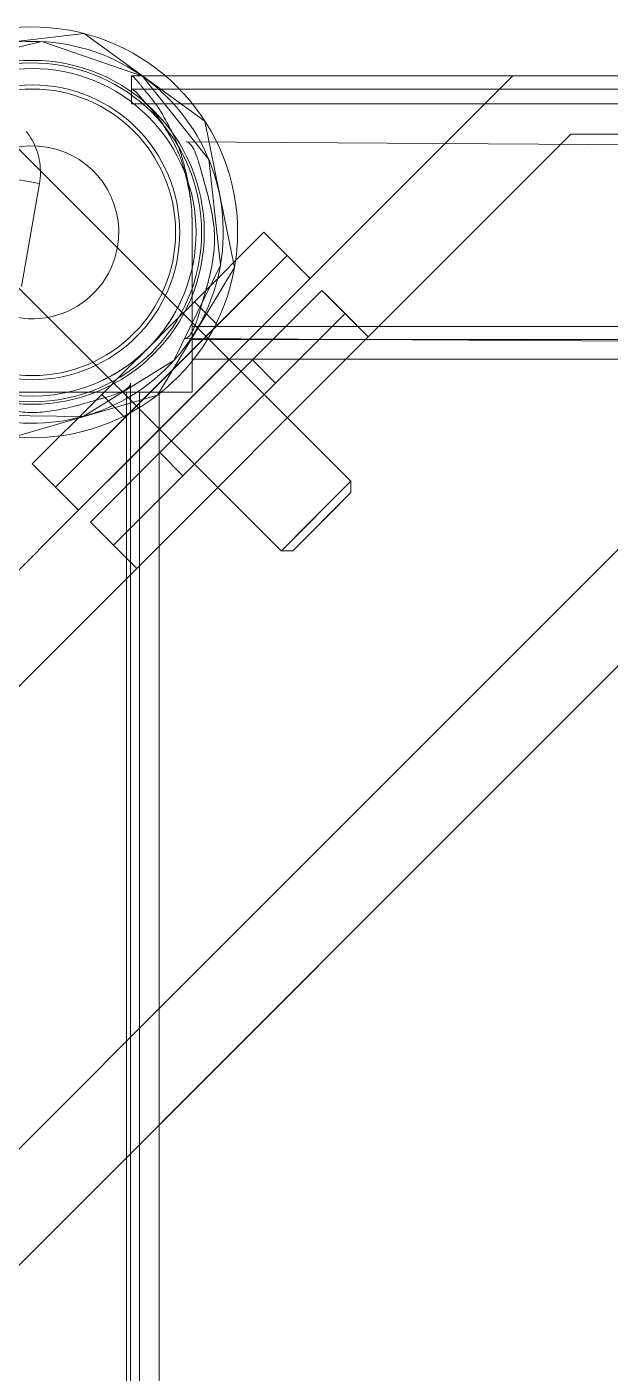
# Model space of a CAD drawing. Header units: millimetres. Extents: x -32954 to 151739, y -65671 to 56243.
# Drawn here: x -11395 to -11359.4, y -48609.2 to -48527 of the extents above; entities that cross this region are included whole.
import ezdxf

# ---------------------------------------------------------------- set-up
doc = ezdxf.new("R2010")
doc.units = ezdxf.units.MM
doc.layers.add('G-IMPT', color=7, linetype='Continuous', lineweight=9)
doc.layers.add('I-FURN', color=7, linetype='Continuous', lineweight=9)

# ---------------------------------------------------------------- blocks, each defined once
blk = doc.blocks.new('М25-М26_Столик манипуляционный - МСК-5501_dwg-9496848-О_ТХ_01')
at = {"layer": 'G-IMPT'}
for p, q in [((304.754, -17.881), (304.754, -402.442)), ((303, -401.907), (303, -19.907)), ((303, -19.907), (303, -401.907)), ((303, -19.907), (303, -401.907)), ((303, -19.907), (303, -401.907)), ((304.2, -19.907), (304.2, -401.907)), ((304.2, -19.907), (304.2, -401.907)), ((304.2, -19.907), (304.2, -401.907)), ((304.2, -19.907), (304.2, -401.907)), ((305, -19.907), (305, -401.907)), ((305, -401.907), (305, -19.907)), ((305, -401.907), (305, -19.907)), ((305, -19.907), (305, -401.907)), ((305, -19.907), (305, -401.907)), ((305, -19.907), (305, -401.907)), ((242.508, -417.661), (316.754, -343.415)), ((316.754, -378.771), (304.38, -391.145)), ((307.926, -394.691), (320.3, -382.316)), ((320.3, -382.316), (307.926, -394.691)), ((304.38, -391.145), (290.238, -405.287)), ((305.794, -392.559), (304.38, -391.145)), ((294.838, -392.222), (291.315, -395.746)), ((294.838, -392.222), (291.315, -395.746)), ((291.316, -396.451), (295.544, -392.223)), ((291.316, -396.451), (295.544, -392.223)), ((291.652, -406.701), (305.794, -392.559)), ((305.794, -392.559), (291.652, -406.701)), ((295.551, -392.216), (294.844, -392.216)), ((295.551, -392.216), (294.844, -392.216)), ((319.946, -416.611), (295.551, -392.216)), ((319.946, -416.611), (295.551, -392.216)), ((305.794, -392.559), (301.551, -396.802)), ((307.208, -393.973), (305.794, -392.559)), ((294.165, -392.895), (291.988, -395.073)), ((294.165, -392.895), (291.988, -395.073)), ((292.123, -395.644), (294.737, -393.031)), ((292.123, -395.644), (294.737, -393.031)), ((302.965, -398.216), (307.208, -393.973)), ((307.926, -394.691), (293.783, -408.833)), ((310.754, -397.519), (307.926, -394.691)), ((307.926, -394.691), (309.34, -396.105)), ((291.309, -395.752), (291.309, -396.459)), ((291.309, -395.752), (291.309, -396.459)), ((295.198, -410.247), (309.34, -396.105)), ((309.34, -396.105), (295.198, -410.247)), ((305.097, -400.348), (309.34, -396.105)), ((310.754, -397.519), (309.34, -396.105)), ((310.754, -397.519), (309.34, -396.105)), ((291.309, -396.459), (315.704, -420.854)), ((291.309, -396.459), (315.704, -420.854)), ((301.551, -396.802), (295.894, -402.459)), ((302.965, -398.216), (301.551, -396.802)), ((306.511, -401.762), (310.754, -397.519)), ((298.723, -399.63), (298.723, -399.63)), ((298.723, -399.63), (298.723, -399.63)), ((299.44, -406.005), (305.097, -400.348)), ((306.511, -401.762), (305.097, -400.348)), ((301.441, -405.187), (-298.107, -401.332)), ((-298.107, -401.332), (301.441, -405.187)), ((-298.107, -401.332), (301.441, -405.187)), ((304.2, -401.907), (303, -401.907)), ((303, -401.907), (305, -401.907)), ((303, -401.907), (305, -401.907)), ((304.2, -401.907), (303, -401.907)), ((311.5, -401.907), (304.2, -401.907)), ((311.5, -401.907), (304.2, -401.907)), ((305, -401.907), (311.575, -401.907)), ((295.894, -402.459), (291.652, -406.701)), ((297.309, -403.873), (295.894, -402.459)), ((302.269, -403.176), (302.269, -403.176)), ((302.269, -403.176), (302.269, -403.176)), ((-301, -403.907), (301, -403.907)), ((-301, -403.907), (301, -403.907)), ((-301, -403.907), (301, -403.907)), ((301, -403.907), (-301, -403.907)), ((293.066, -408.115), (297.309, -403.873)), ((301, -405.907), (301, -403.907)), ((301, -403.907), (301, -405.107)), ((301, -403.907), (301, -405.107)), ((301, -405.907), (301, -403.907)), ((-301, -405.107), (301, -405.107)), ((-301, -405.107), (301, -405.107)), ((-301, -405.107), (301, -405.107)), ((-301, -405.107), (301, -405.107)), ((301, -405.107), (301, -412.407)), ((301, -405.107), (301, -412.407)), ((-301, -405.907), (301, -405.907)), ((301, -405.907), (-301, -405.907)), ((-301, -405.907), (301, -405.907)), ((-301, -405.907), (301, -405.907)), ((-301, -405.907), (301, -405.907)), ((301, -405.907), (-301, -405.907)), ((290.238, -405.287), (277.863, -417.661)), ((290.238, -405.287), (291.652, -406.701)), ((290.238, -405.287), (293.066, -408.115)), ((299.44, -406.005), (295.198, -410.247)), ((300.855, -407.419), (299.44, -406.005)), ((301, -412.482), (301, -405.907)), ((291.652, -406.701), (293.066, -408.115)), ((296.612, -411.661), (300.855, -407.419)), ((311.412, -408.345), (310.315, -414.65)), ((293.783, -408.833), (281.409, -421.207)), ((281.409, -421.207), (293.783, -408.833)), ((293.783, -408.833), (295.198, -410.247)), ((293.783, -408.833), (296.612, -411.661)), ((295.198, -410.247), (296.612, -411.661)), ((296.612, -411.661), (295.198, -410.247)), ((-298.184, -413.331), (301.364, -417.187)), ((-298.184, -413.331), (301.364, -417.187)), ((301.364, -417.187), (-298.184, -413.331)), ((359.575, -423.22), (310.315, -414.65)), ((359.575, -423.22), (310.315, -414.65)), ((277.863, -417.661), (242.508, -417.661)), ((304.699, -419.507), (-304.699, -419.507)), ((304.699, -419.507), (-304.699, -419.507)), ((-304.699, -419.507), (304.699, -419.507)), ((-304.699, -419.507), (304.699, -419.507)), ((304.699, -421.207), (304.699, -419.507)), ((304.699, -421.207), (304.699, -419.507)), ((-304.699, -420.407), (304.699, -420.407)), ((304.699, -420.407), (-304.699, -420.407)), ((-304.699, -421.207), (304.699, -421.207)), ((-304.699, -421.207), (304.699, -421.207)), ((-304.699, -421.207), (304.699, -421.207)), ((-304.699, -421.207), (304.699, -421.207)), ((-304.699, -421.207), (304.699, -421.207)), ((-304.699, -421.207), (304.699, -421.207)), ((281.409, -421.207), (246.054, -421.207)), ((246.054, -421.207), (281.409, -421.207))]:
    blk.add_line(p, q, dxfattribs=at)
at = {"layer": 'G-IMPT', "flags": 128}
for points in [[(304.754, -17.881), (304.754, -114.021), (304.754, -210.161), (304.754, -306.302), (304.754, -402.442)], [(305, -401.907), (305, -306.407), (305, -210.907), (305, -115.407), (305, -19.907)], [(316.754, -343.415), (298.193, -361.977), (279.631, -380.538), (261.069, -399.1), (242.508, -417.661)], [(246.054, -421.207), (264.615, -402.646), (283.177, -384.084), (301.738, -365.523), (320.3, -346.961)], [(320.3, -346.961), (301.738, -365.523), (283.177, -384.084), (264.615, -402.646), (246.054, -421.207)], [(304.38, -391.145), (307.473, -388.051), (310.567, -384.958), (313.66, -381.864), (316.754, -378.771)], [(307.208, -393.973), (306.855, -393.62), (306.501, -393.266), (306.147, -392.913), (305.794, -392.559)], [(307.926, -394.691), (304.39, -398.226), (300.855, -401.762), (297.319, -405.297), (293.783, -408.833)], [(297.309, -403.873), (298.723, -402.459), (300.137, -401.044), (301.551, -399.63), (302.965, -398.216)], [(320.034, -403.227), (311.871, -399.171), (303.118, -401.714), (298.4, -409.512)], [(319.579, -404.041), (314.136, -400.503), (307.644, -400.424), (302.116, -403.829), (299.267, -409.663), (299.979, -416.116), (304.032, -421.189), (310.169, -423.307), (316.488, -421.814)], [(300.855, -407.419), (302.269, -406.005), (303.683, -404.59), (305.097, -403.176), (306.511, -401.762)], [(301, -403.907), (301, -403.407), (301, -402.907), (301, -402.407), (301, -401.907)], [(301, -401.907), (301.5, -401.907), (302, -401.907), (302.5, -401.907), (303, -401.907)], [(303, -401.907), (302.5, -401.907), (302, -401.907), (301.5, -401.907), (301, -401.907)], [(301, -401.907), (301, -402.407), (301, -402.907), (301, -403.407), (301, -403.907)], [(301, -403.907), (301, -403.407), (301, -402.907), (301, -402.407), (301, -401.907)], [(301, -401.907), (301.5, -401.907), (302, -401.907), (302.5, -401.907), (303, -401.907)], [(303, -401.907), (302.5, -401.907), (302, -401.907), (301.5, -401.907), (301, -401.907)], [(301, -401.907), (301, -402.407), (301, -402.907), (301, -403.407), (301, -403.907)], [(-301, -405.907), (-150.5, -405.907), (0, -405.907), (150.5, -405.907), (301, -405.907)], [(277.863, -417.661), (280.957, -414.568), (284.05, -411.474), (287.144, -408.381), (290.238, -405.287)], [(291.652, -406.701), (292.005, -407.055), (292.359, -407.408), (292.712, -407.762), (293.066, -408.115)], [(293.066, -408.115), (292.712, -407.762), (292.359, -407.408), (292.005, -407.055), (291.652, -406.701)], [(316.64, -422.734), (307.588, -423.795), (300.208, -418.446), (298.4, -409.512)], [(310.315, -414.65), (310.291, -414.809), (310.273, -414.968), (310.262, -415.127), (310.256, -415.287), (310.258, -415.447), (310.265, -415.607), (310.279, -415.766), (310.3, -415.925), (310.326, -416.083), (310.359, -416.239), (310.399, -416.394), (310.444, -416.548), (310.496, -416.699), (310.553, -416.848), (310.617, -416.995), (310.686, -417.14), (310.761, -417.281), (310.841, -417.419), (310.927, -417.554), (311.019, -417.685), (311.115, -417.813)], [(242.508, -417.661), (251.347, -417.661), (260.186, -417.661), (269.024, -417.661), (277.863, -417.661)], [(304.699, -419.507), (152.35, -419.507), (0, -419.507), (-152.35, -419.507), (-304.699, -419.507)], [(304.699, -419.507), (152.35, -419.507), (0, -419.507), (-152.35, -419.507), (-304.699, -419.507)], [(-304.699, -420.407), (-152.35, -420.407), (0, -420.407), (152.35, -420.407), (304.699, -420.407)], [(304.699, -420.407), (152.35, -420.407), (0, -420.407), (-152.35, -420.407), (-304.699, -420.407)], [(-304.699, -420.407), (-152.35, -420.407), (0, -420.407), (152.35, -420.407), (304.699, -420.407)]]:
    blk.add_lwpolyline(points, dxfattribs=at)
at = {"layer": 'G-IMPT'}
for radius, start, end in [(12.54, 360, 170.13158), (11.66, 34.4074, 305.85575), (10.5, 90, 270), (10.5, 90, 180), (10.34, 0, 180), (10, 315, 135), (10, 315, 135), (10.5, 270, 90), (10.5, 360, 90), (9, 90, 180), (9, 0, 90), (8.75, 90, 270), (8.75, 270, 90), (10, 135, 315), (10, 135, 315), (5.28, 350.13158, 170.13158), (5.28, 350.13158, 170.13158), (12.54, 170.13158, 180), (5.28, 170.13158, 350.13158), (5.28, 170.13158, 350.13158), (12.54, 180, 350.13158), (10.5, 180, 270), (10.34, 180, 350.13158), (9, 180, 360), (10.5, 270, 360)]:
    blk.add_arc((310.754, -411.661), radius, start, end, dxfattribs=at)
for points, knots in [([(304.754, -402.442), (304.754, -402.362), (304.831, -402.202), (305.174, -401.968), (305.637, -401.777), (306.046, -401.645), (306.302, -401.57), (306.505, -401.515), (306.717, -401.457), (307.014, -401.372), (307.566, -401.211), (308.434, -400.968), (309.565, -400.731), (310.744, -400.627), (311.925, -400.731), (313.063, -400.967), (313.936, -401.21), (314.49, -401.371), (314.788, -401.456), (315.002, -401.514), (315.205, -401.569), (315.461, -401.644), (315.871, -401.776), (316.335, -401.968), (316.677, -402.202), (316.754, -402.361), (316.754, -402.442)], [0, 0, 0, 0, 0.0625, 0.125, 0.1875, 0.21875, 0.234375, 0.25, 0.265625, 0.28125, 0.3125, 0.375, 0.4375, 0.5, 0.5625, 0.625, 0.6875, 0.71875, 0.734375, 0.75, 0.765625, 0.78125, 0.8125, 0.875, 0.9375, 1, 1, 1, 1]), ([(303.683, -404.59), (303.872, -404.401), (304.245, -404.058), (304.77, -403.641), (305.167, -403.365), (305.456, -403.179), (305.721, -403.018), (306.028, -402.846), (306.338, -402.688), (306.515, -402.604), (306.591, -402.569), (306.612, -402.56), (306.592, -402.569), (306.515, -402.604), (306.338, -402.688), (306.028, -402.846), (305.722, -403.018), (305.456, -403.179), (305.167, -403.364), (304.77, -403.641), (304.246, -404.058), (303.872, -404.401), (303.683, -404.59)], [0, 0, 0, 0, 0.0625, 0.125, 0.1875, 0.21875, 0.25, 0.3125, 0.375, 0.4375, 0.46875, 0.5, 0.53125, 0.5625, 0.625, 0.6875, 0.75, 0.78125, 0.8125, 0.875, 0.9375, 1, 1, 1, 1]), ([(303.683, -404.59), (303.872, -404.401), (304.245, -404.058), (304.77, -403.641), (305.167, -403.365), (305.456, -403.179), (305.721, -403.018), (306.028, -402.846), (306.338, -402.688), (306.515, -402.604), (306.591, -402.569), (306.612, -402.56), (306.592, -402.569), (306.515, -402.604), (306.338, -402.688), (306.028, -402.846), (305.722, -403.018), (305.456, -403.179), (305.167, -403.364), (304.77, -403.641), (304.246, -404.058), (303.872, -404.401), (303.683, -404.59)], [0, 0, 0, 0, 0.0625, 0.125, 0.1875, 0.21875, 0.25, 0.3125, 0.375, 0.4375, 0.46875, 0.5, 0.53125, 0.5625, 0.625, 0.6875, 0.75, 0.78125, 0.8125, 0.875, 0.9375, 1, 1, 1, 1]), ([(301.441, -405.187), (301.361, -405.187), (301.201, -405.262), (300.965, -405.603), (300.77, -406.066), (300.636, -406.475), (300.559, -406.731), (300.503, -406.934), (300.443, -407.147), (300.356, -407.444), (300.192, -407.997), (299.943, -408.869), (299.699, -410.005), (299.588, -411.186), (299.684, -412.365), (299.914, -413.498), (300.152, -414.368), (300.309, -414.92), (300.392, -415.217), (300.449, -415.43), (300.503, -415.633), (300.576, -415.89), (300.705, -416.3), (300.893, -416.764), (301.125, -417.108), (301.284, -417.186), (301.364, -417.187)], [0, 0, 0, 0, 0.0625, 0.125, 0.1875, 0.21875, 0.234375, 0.25, 0.265625, 0.28125, 0.3125, 0.375, 0.4375, 0.5, 0.5625, 0.625, 0.6875, 0.71875, 0.734375, 0.75, 0.765625, 0.78125, 0.8125, 0.875, 0.9375, 1, 1, 1, 1]), ([(301.364, -417.187), (301.284, -417.186), (301.125, -417.108), (300.893, -416.765), (300.704, -416.299), (300.575, -415.889), (300.502, -415.632), (300.448, -415.429), (300.391, -415.215), (300.308, -414.916), (300.151, -414.361), (299.913, -413.486), (299.684, -412.347), (299.588, -411.165), (299.7, -409.987), (299.944, -408.857), (300.193, -407.991), (300.357, -407.44), (300.444, -407.144), (300.504, -406.932), (300.56, -406.729), (300.637, -406.474), (300.771, -406.066), (300.965, -405.604), (301.201, -405.263), (301.361, -405.187), (301.441, -405.187)], [0, 0, 0, 0, 0.0625, 0.125, 0.1875, 0.21875, 0.234375, 0.25, 0.265625, 0.28125, 0.3125, 0.375, 0.4375, 0.5, 0.5625, 0.625, 0.6875, 0.71875, 0.734375, 0.75, 0.765625, 0.78125, 0.8125, 0.875, 0.9375, 1, 1, 1, 1]), ([(303.683, -404.59), (303.494, -404.78), (303.151, -405.152), (302.735, -405.677), (302.458, -406.073), (302.273, -406.362), (302.111, -406.628), (301.939, -406.934), (301.781, -407.245), (301.697, -407.422), (301.662, -407.499), (301.652, -407.519), (301.661, -407.499), (301.697, -407.423), (301.78, -407.246), (301.938, -406.936), (302.11, -406.629), (302.271, -406.364), (302.457, -406.075), (302.734, -405.678), (303.151, -405.153), (303.493, -404.78), (303.683, -404.59)], [0, 0, 0, 0, 0.0625, 0.125, 0.1875, 0.21875, 0.25, 0.3125, 0.375, 0.4375, 0.46875, 0.5, 0.53125, 0.5625, 0.625, 0.6875, 0.75, 0.78125, 0.8125, 0.875, 0.9375, 1, 1, 1, 1]), ([(303.683, -404.59), (303.494, -404.78), (303.151, -405.152), (302.735, -405.677), (302.458, -406.073), (302.273, -406.362), (302.111, -406.628), (301.939, -406.934), (301.781, -407.245), (301.697, -407.422), (301.662, -407.499), (301.652, -407.519), (301.661, -407.499), (301.697, -407.423), (301.78, -407.246), (301.938, -406.936), (302.11, -406.629), (302.271, -406.364), (302.457, -406.075), (302.734, -405.678), (303.151, -405.153), (303.493, -404.78), (303.683, -404.59)], [0, 0, 0, 0, 0.0625, 0.125, 0.1875, 0.21875, 0.25, 0.3125, 0.375, 0.4375, 0.46875, 0.5, 0.53125, 0.5625, 0.625, 0.6875, 0.75, 0.78125, 0.8125, 0.875, 0.9375, 1, 1, 1, 1]), ([(304.699, -420.407), (304.645, -420.407), (304.525, -420.328), (304.318, -420.112), (304.18, -419.956), (304.068, -419.823), (303.94, -419.677), (303.746, -419.465), (303.474, -419.169), (303.187, -418.833), (302.994, -418.574), (302.887, -418.42), (302.81, -418.3), (302.734, -418.178), (302.631, -418.011), (302.447, -417.71), (302.184, -417.255), (301.938, -416.765), (301.761, -416.351), (301.642, -416.028), (301.536, -415.695), (301.404, -415.24), (301.204, -414.415), (301.084, -413.668), (301.027, -413.163)], [0, 0, 0, 0, 0.125, 0.1875, 0.21875, 0.25, 0.28125, 0.3125, 0.375, 0.4375, 0.46875, 0.484375, 0.5, 0.515625, 0.53125, 0.5625, 0.625, 0.6875, 0.71875, 0.75, 0.78125, 0.8125, 0.875, 1, 1, 1, 1]), ([(301.027, -413.163), (301.083, -413.72), (301.202, -414.544), (301.401, -415.458), (301.532, -415.963), (301.638, -416.333), (301.757, -416.691), (301.934, -417.152), (302.181, -417.7), (302.446, -418.208), (302.63, -418.544), (302.734, -418.731), (302.81, -418.867), (302.887, -419.001), (302.994, -419.173), (303.189, -419.462), (303.477, -419.839), (303.752, -420.168), (303.946, -420.404), (304.074, -420.566), (304.185, -420.712), (304.324, -420.883), (304.53, -421.121), (304.647, -421.207), (304.699, -421.207)], [0, 0, 0, 0, 0.125, 0.1875, 0.21875, 0.25, 0.28125, 0.3125, 0.375, 0.4375, 0.46875, 0.484375, 0.5, 0.515625, 0.53125, 0.5625, 0.625, 0.6875, 0.71875, 0.75, 0.78125, 0.8125, 0.875, 1, 1, 1, 1]), ([(301.027, -413.163), (301.083, -413.72), (301.202, -414.545), (301.401, -415.458), (301.532, -415.963), (301.638, -416.333), (301.757, -416.691), (301.934, -417.152), (302.181, -417.7), (302.446, -418.208), (302.63, -418.544), (302.734, -418.731), (302.81, -418.867), (302.887, -419.001), (302.994, -419.173), (303.189, -419.462), (303.477, -419.839), (303.752, -420.168), (303.946, -420.404), (304.074, -420.566), (304.186, -420.712), (304.324, -420.883), (304.53, -421.121), (304.647, -421.207), (304.699, -421.207)], [0, 0, 0, 0, 0.125, 0.1875, 0.21875, 0.25, 0.28125, 0.3125, 0.375, 0.4375, 0.46875, 0.484375, 0.5, 0.515625, 0.53125, 0.5625, 0.625, 0.6875, 0.71875, 0.75, 0.78125, 0.8125, 0.875, 1, 1, 1, 1])]:
    blk.add_open_spline(points, degree=3, knots=knots, dxfattribs=at)
for points in [[(301, -412.407), (301, -412.533), (301.005, -412.785), (301.018, -413.037), (301.027, -413.163)], [(301, -412.407), (301, -412.533), (301.005, -412.785), (301.018, -413.037), (301.027, -413.163)], [(301.027, -413.163), (301.018, -413.049), (301.005, -412.822), (301, -412.595), (301, -412.482)]]:
    blk.add_open_spline(points, degree=3, dxfattribs=at)
blk = doc.blocks.new('М25-М26_Столик манипуляционный - М25_Столик манипуляционный-8676404-О_ТХ_01')
blk.add_blockref('М25-М26_Столик манипуляционный - МСК-5501_dwg-9496848-О_ТХ_01', (0, 0))

msp = doc.modelspace()

# ---------------------------------------------------------------- block references
at = {"layer": 'I-FURN', "rotation": 180}
msp.add_blockref('М25-М26_Столик манипуляционный - М25_Столик манипуляционный-8676404-О_ТХ_01', (-11083.886, -48951.174), dxfattribs=at)

doc.saveas('drawing.dxf')
